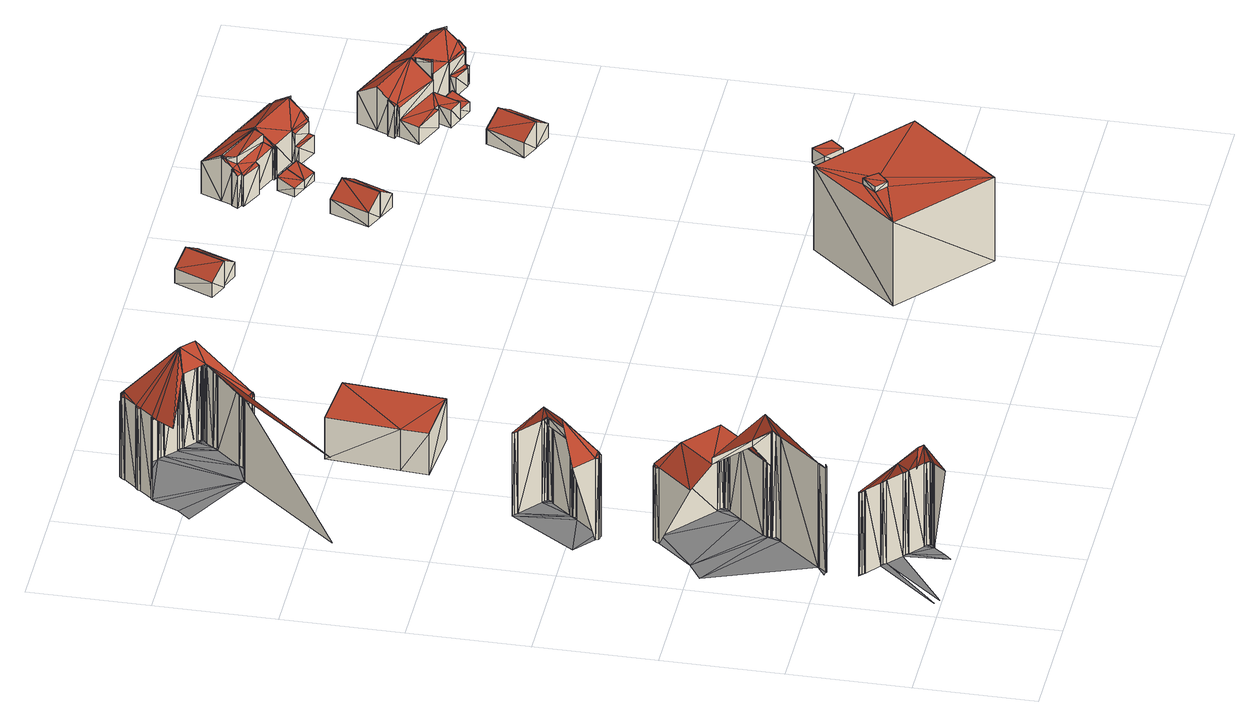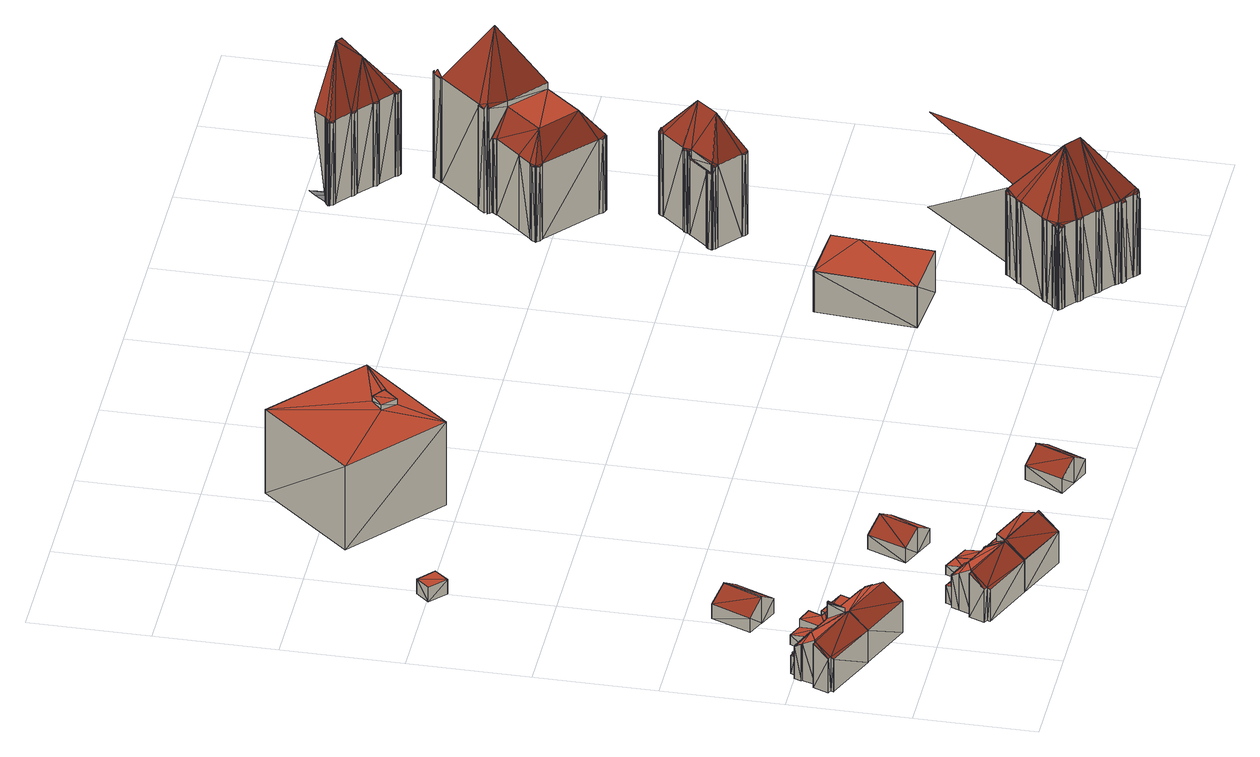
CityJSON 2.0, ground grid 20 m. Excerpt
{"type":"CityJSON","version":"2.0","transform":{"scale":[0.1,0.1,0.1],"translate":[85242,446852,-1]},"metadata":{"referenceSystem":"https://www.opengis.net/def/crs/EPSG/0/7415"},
"CityObjects":{
"building1":{"type":"Building","attributes":{"oorspronkelijk_bouwjaar":1945,"status":"Pand in gebruik","geconstateerd":false,"h_maaiveld":0.002,"dak_type":"slanted","pw_datum":"2013-12-01","pw_actueel":"yes","pw_bron":"ahn3","reconstructie_methode":"tudelft3d-geoflow","versie_methode":"v21.03.1","kas_warenhuis":false,"ondergronds_type":"above ground","lod11_replace":false,"reconstruction_skipped":false},"geometry":[{"type":"MultiSurface","lod":"2.2","boundaries":[[[0,1,2]],[[1,0,3]],[[4,5,6]],[[3,7,8]],[[9,5,10]],[[8,11,12]],[[11,13,12]],[[14,12,13]],[[11,8,15]],[[11,15,13]],[[15,14,13]],[[16,12,14]],[[8,7,15]],[[15,17,14]],[[3,18,7]],[[14,17,16]],[[7,19,15]],[[19,17,15]],[[7,16,19]],[[19,16,17]],[[3,0,20]],[[7,4,16]],[[3,21,18]],[[22,23,24]],[[22,24,25]],[[26,23,22]],[[27,28,25]],[[18,4,7]],[[29,30,22]],[[22,25,31]],[[3,32,21]],[[18,33,4]],[[33,34,4]],[[31,29,22]],[[25,28,35]],[[31,25,35]],[[36,4,34]],[[33,18,37]],[[33,37,34]],[[37,36,34]],[[5,4,36]],[[18,21,37]],[[37,38,36]],[[32,3,20]],[[29,31,28]],[[5,36,38]],[[21,39,37]],[[39,38,37]],[[31,35,28]],[[21,5,39]],[[39,5,38]],[[40,0,41]],[[21,10,5]],[[20,0,42]],[[32,10,21]],[[0,40,43]],[[44,45,46]],[[45,44,10]],[[42,0,43]],[[32,47,10]],[[47,32,48]],[[47,48,10]],[[48,49,10]],[[10,49,45]],[[48,32,20]],[[50,28,51]],[[48,52,49]],[[48,20,53]],[[49,52,45]],[[53,52,48]],[[20,45,53]],[[53,45,52]],[[45,54,46]],[[29,28,55]],[[55,56,29]],[[40,41,54]],[[20,57,45]],[[54,45,57]],[[56,58,59]],[[42,57,20]],[[60,51,61]],[[40,54,62]],[[62,54,63]],[[63,54,64]],[[65,40,62]],[[62,63,65]],[[66,54,57]],[[42,67,57]],[[65,63,64]],[[64,54,66]],[[43,40,65]],[[67,42,68]],[[67,68,57]],[[59,58,69]],[[68,66,57]],[[68,42,43]],[[65,64,70]],[[71,64,66]],[[70,64,72]],[[73,74,65]],[[71,72,64]],[[74,43,65]],[[73,65,70]],[[68,75,66]],[[68,43,76]],[[66,75,71]],[[74,73,72]],[[76,75,68]],[[73,70,72]],[[74,72,77]],[[72,71,78]],[[77,43,74]],[[43,71,76]],[[43,77,71]],[[76,71,75]],[[77,72,78]],[[77,78,71]],[[79,69,80]],[[55,28,50]],[[50,51,60]],[[81,58,56]],[[81,56,55]],[[58,82,69]],[[83,84,79]],[[83,79,80]],[[85,60,61]],[[84,86,61]],[[55,50,87]],[[87,50,88]],[[58,89,82]],[[69,82,90]],[[50,91,88]],[[92,55,87]],[[87,88,92]],[[89,58,81]],[[93,94,82]],[[89,93,82]],[[95,50,60]],[[95,91,50]],[[81,55,92]],[[92,88,91]],[[94,96,82]],[[80,69,90]],[[81,92,95]],[[97,85,61]],[[92,91,95]],[[81,95,98]],[[60,99,95]],[[100,95,99]],[[89,81,98]],[[83,101,84]],[[94,60,102]],[[94,103,60]],[[60,104,99]],[[93,103,94]],[[105,94,102]],[[93,99,103]],[[103,104,60]],[[98,95,100]],[[103,99,104]],[[93,100,99]],[[89,98,93]],[[101,106,84]],[[106,101,83]],[[85,102,60]],[[94,105,96]],[[93,98,100]],[[86,97,61]],[[105,102,107]],[[106,108,84]],[[96,105,109]],[[85,107,102]],[[109,105,107]],[[110,83,80]],[[111,106,83]],[[96,109,85]],[[109,107,85]],[[106,112,108]],[[84,108,113]],[[110,111,83]],[[114,112,106]],[[108,112,115]],[[114,106,111]],[[114,115,112]],[[111,115,114]],[[116,117,118]],[[96,90,82]],[[108,115,113]],[[110,115,111]],[[110,80,119]],[[110,120,115]],[[120,121,115]],[[84,113,86]],[[120,122,121]],[[122,123,121]],[[113,115,121]],[[110,124,120]],[[123,113,121]],[[120,124,122]],[[122,124,123]],[[124,113,123]],[[125,118,126]],[[110,119,124]],[[127,117,116]],[[124,128,113]],[[116,118,129]],[[129,118,130]],[[116,129,130]],[[86,113,128]],[[124,119,131]],[[131,128,124]],[[130,118,132]],[[119,86,131]],[[131,86,128]],[[130,132,133]],[[96,85,134]],[[135,132,118]],[[136,116,130]],[[137,130,133]],[[132,135,133]],[[137,136,130]],[[137,133,135]],[[138,116,136]],[[136,137,135]],[[136,139,138]],[[139,136,140]],[[140,136,135]],[[135,118,125]],[[139,140,138]],[[140,135,141]],[[141,135,142]],[[127,116,138]],[[138,140,143]],[[140,141,143]],[[143,141,142]],[[125,142,135]],[[138,143,144]],[[143,142,145]],[[127,138,144]],[[119,80,146]],[[145,142,125]],[[144,143,147]],[[147,143,145]],[[134,90,96]],[[125,126,148]],[[144,147,125]],[[147,145,125]],[[134,85,97]],[[119,149,86]],[[146,80,90]],[[144,125,150]],[[127,144,150]],[[149,97,86]],[[126,151,148]],[[134,152,90]],[[146,149,119]],[[134,97,153]],[[150,125,148]],[[152,134,153]],[[154,127,150]],[[155,127,154]],[[90,152,156]],[[149,153,97]],[[156,146,90]],[[152,153,157]],[[150,148,158]],[[157,159,152]],[[157,153,159]],[[150,158,160]],[[158,148,160]],[[146,161,149]],[[160,148,162]],[[159,153,163]],[[153,149,164]],[[153,164,163]],[[165,162,148]],[[166,150,160]],[[152,159,156]],[[146,167,161]],[[161,167,149]],[[160,162,168]],[[167,164,149]],[[154,150,166]],[[159,163,169]],[[156,167,146]],[[162,165,168]],[[166,160,170]],[[170,160,168]],[[171,163,164]],[[156,159,172]],[[169,163,171]],[[173,172,159]],[[173,159,169]],[[166,170,165]],[[170,168,165]],[[167,174,164]],[[156,175,167]],[[151,165,148]],[[164,174,171]],[[175,174,167]],[[172,173,171]],[[172,176,156]],[[166,165,177]],[[173,169,171]],[[178,156,176]],[[175,156,178]],[[178,172,171]],[[176,172,178]],[[171,174,179]],[[178,171,179]],[[175,179,174]],[[178,179,175]],[[154,166,180]],[[180,166,177]],[[177,165,181]],[[154,180,182]],[[180,177,182]],[[183,155,184]],[[181,165,185]],[[185,165,151]],[[183,186,151]],[[187,186,183]],[[155,154,188]],[[186,187,151]],[[187,189,151]],[[151,189,185]],[[187,183,184]],[[182,177,190]],[[177,181,190]],[[187,191,189]],[[189,191,185]],[[187,184,192]],[[192,191,187]],[[184,155,193]],[[184,185,192]],[[154,182,194]],[[192,185,191]],[[195,181,185]],[[184,193,185]],[[193,155,188]],[[190,181,196]],[[196,181,195]],[[197,182,190]],[[188,154,194]],[[194,182,197]],[[193,195,185]],[[190,196,198]],[[198,196,199]],[[200,199,196]],[[201,190,198]],[[198,199,201]],[[200,196,195]],[[197,190,201]],[[201,199,200]],[[193,202,195]],[[188,194,203]],[[204,202,193]],[[205,193,188]],[[202,204,195]],[[194,197,203]],[[188,203,205]],[[195,206,200]],[[197,207,203]],[[204,193,205]],[[205,203,207]],[[204,206,195]],[[201,200,208]],[[197,201,208]],[[197,208,207]],[[200,206,209]],[[208,200,209]],[[205,207,210]],[[210,204,205]],[[204,211,206]],[[207,208,212]],[[207,212,211]],[[210,207,211]],[[209,206,213]],[[210,211,204]],[[206,211,213]],[[214,209,213]],[[208,209,215]],[[209,214,216]],[[212,208,215]],[[211,214,213]],[[212,216,214]],[[215,209,216]],[[212,214,211]],[[215,216,212]],[[217,218,219]],[[219,220,221]],[[222,223,221]],[[224,225,226]],[[221,223,227]],[[228,229,230]],[[231,232,233]],[[234,235,236]],[[232,229,228]],[[231,229,232]],[[229,221,227]],[[231,237,229]],[[225,234,236]],[[234,231,235]],[[237,238,229]],[[224,239,225]],[[237,240,238]],[[234,237,231]],[[240,241,238]],[[240,237,241]],[[241,242,238]],[[237,243,241]],[[242,244,238]],[[241,245,242]],[[239,234,225]],[[246,245,241]],[[245,244,242]],[[241,243,246]],[[219,221,247]],[[246,244,245]],[[243,244,246]],[[247,221,248]],[[234,243,237]],[[248,221,249]],[[250,249,251]],[[248,249,250]],[[217,219,247]],[[250,251,252]],[[249,253,251]],[[248,250,252]],[[252,251,253]],[[239,217,234]],[[254,247,248]],[[252,253,255]],[[252,254,248]],[[249,256,253]],[[257,252,255]],[[243,258,244]],[[217,247,254]],[[259,249,221]],[[257,254,252]],[[255,253,256]],[[257,255,256]],[[260,229,238]],[[257,261,254]],[[261,257,256]],[[259,256,249]],[[261,256,262]],[[229,260,221]],[[262,256,263]],[[263,256,264]],[[262,265,261]],[[266,254,261]],[[262,263,265]],[[234,267,243]],[[258,268,244]],[[265,263,264]],[[261,265,269]],[[256,259,264]],[[270,238,244]],[[261,269,266]],[[271,259,221]],[[265,264,259]],[[272,217,254]],[[243,267,258]],[[217,272,234]],[[269,265,259]],[[266,269,259]],[[273,254,266]],[[274,275,268]],[[258,274,268]],[[276,244,268]],[[274,277,275]],[[268,275,278]],[[274,258,277]],[[266,259,271]],[[272,254,273]],[[221,279,271]],[[277,278,275]],[[280,268,278]],[[277,258,281]],[[277,282,278]],[[258,267,281]],[[281,282,277]],[[278,282,280]],[[273,266,271]],[[281,283,282]],[[282,284,280]],[[268,280,285]],[[267,283,281]],[[286,284,282]],[[283,287,282]],[[284,288,280]],[[286,282,289]],[[289,282,287]],[[280,288,290]],[[267,291,283]],[[286,288,284]],[[291,287,283]],[[289,288,286]],[[280,290,292]],[[289,293,288]],[[294,289,287]],[[295,293,289]],[[234,296,267]],[[293,290,288]],[[294,295,289]],[[295,290,293]],[[291,297,287]],[[294,290,295]],[[298,294,287]],[[294,299,290]],[[300,268,285]],[[273,271,301]],[[302,299,294]],[[285,280,292]],[[303,244,276]],[[297,298,287]],[[302,294,298]],[[299,292,290]],[[302,292,299]],[[298,292,302]],[[304,291,267]],[[297,291,305]],[[301,306,273]],[[272,273,307]],[[301,271,306]],[[298,285,292]],[[297,305,298]],[[291,304,305]],[[298,305,285]],[[306,271,308]],[[276,268,300]],[[303,270,244]],[[271,279,308]],[[307,273,306]],[[305,309,285]],[[300,285,309]],[[305,304,310]],[[310,309,305]],[[304,300,310]],[[311,304,267]],[[310,300,309]],[[306,308,312]],[[313,279,221]],[[260,238,270]],[[234,272,314]],[[312,308,279]],[[315,307,306]],[[315,306,312]],[[316,296,234]],[[304,311,300]],[[307,315,279]],[[315,312,279]],[[311,267,296]],[[311,276,300]],[[317,316,234]],[[311,318,276]],[[260,313,221]],[[318,319,276]],[[319,303,276]],[[311,296,318]],[[318,320,319]],[[272,307,321]],[[296,322,303]],[[323,303,319]],[[318,296,320]],[[296,303,320]],[[320,323,319]],[[322,296,324]],[[322,324,303]],[[320,303,323]],[[317,234,314]],[[324,325,303]],[[325,270,303]],[[296,316,324]],[[307,279,326]],[[324,327,325]],[[327,270,325]],[[324,316,328]],[[328,327,324]],[[316,270,328]],[[328,270,327]],[[316,317,270]],[[272,329,314]],[[317,260,270]],[[272,321,330]],[[331,279,313]],[[321,307,326]],[[317,332,260]],[[332,333,260]],[[334,329,272]],[[331,326,279]],[[335,260,333]],[[332,317,336]],[[332,336,333]],[[336,335,333]],[[334,272,337]],[[335,313,260]],[[317,314,336]],[[336,338,335]],[[338,313,335]],[[336,314,339]],[[339,338,336]],[[314,313,339]],[[339,313,338]],[[272,330,340]],[[340,337,272]],[[314,329,313]],[[321,326,341]],[[329,331,313]],[[321,341,342]],[[341,326,342]],[[342,326,343]],[[344,343,326]],[[321,342,330]],[[345,326,331]],[[329,346,331]],[[346,347,331]],[[342,343,348]],[[326,349,344]],[[350,331,347]],[[346,329,351]],[[346,351,347]],[[352,342,348]],[[343,344,348]],[[330,342,352]],[[349,326,345]],[[351,350,347]],[[352,348,344]],[[330,352,344]],[[331,350,345]],[[351,329,334]],[[351,353,350]],[[350,353,345]],[[351,334,354]],[[354,353,351]],[[334,345,354]],[[354,345,353]],[[334,349,345]],[[337,349,334]],[[330,344,355]],[[356,344,349]],[[337,357,349]],[[355,344,358]],[[344,356,358]],[[330,355,340]],[[357,356,349]],[[337,340,357]],[[355,358,359]],[[359,358,360]],[[355,359,361]],[[358,362,360]],[[359,360,361]],[[356,362,358]],[[361,360,362]],[[355,361,363]],[[355,363,340]],[[357,364,356]],[[364,365,356]],[[356,366,362]],[[363,367,340]],[[368,361,362]],[[364,357,369]],[[370,356,365]],[[364,369,365]],[[357,340,369]],[[371,363,361]],[[363,371,372]],[[368,362,366]],[[371,361,368]],[[370,366,356]],[[371,368,372]],[[367,373,340]],[[369,370,365]],[[373,363,372]],[[367,363,373]],[[374,372,368]],[[368,366,374]],[[373,369,340]],[[375,366,370]],[[376,372,374]],[[374,366,375]],[[373,372,376]],[[369,376,370]],[[377,375,370]],[[374,375,378]],[[373,376,369]],[[370,376,377]],[[379,376,374]],[[380,375,377]],[[375,380,381]],[[378,379,374]],[[378,375,381]],[[376,380,377]],[[379,381,380]],[[379,380,376]],[[378,381,379]]],"semantics":{"surfaces":[{"type":"RoofSurface"},{"type":"GroundSurface"},{"type":"WallSurface"}],"values":[0,0,1,0,1,2,2,1,0,2,2,1,0,2,0,1,0,2,2,2,0,2,0,2,2,2,1,2,0,2,0,2,2,0,1,2,1,0,2,2,1,0,2,0,2,1,0,2,2,2,2,0,2,0,2,0,1,1,0,2,0,2,2,1,0,1,2,0,1,2,2,2,1,2,0,2,2,1,0,2,1,2,2,1,0,2,1,2,2,1,0,0,2,2,2,0,2,1,1,0,1,0,2,2,0,1,2,2,2,2,1,0,2,2,2,2,2,0,2,1,0,0,2,2,0,1,1,2,2,2,0,1,0,2,0,0,2,1,1,0,2,0,0,2,1,2,2,1,1,0,2,2,2,1,0,2,2,2,2,2,2,2,2,0,1,0,2,1,2,2,0,1,2,0,0,2,2,2,1,0,2,1,0,2,2,2,0,1,2,0,2,2,1,2,2,1,0,1,0,2,2,1,0,0,2,2,2,0,1,0,2,2,2,2,2,2,1,0,2,1,0,2,0,2,2,2,2,1,0,2,1,0,0,2,2,1,0,2,0,0,1,0,2,0,1,2,2,2,2,0,2,0,1,1,0,2,2,2,2,0,0,0,1,0,2,2,0,2,0,2,2,2,2,1,1,1,0,0,0,2,2,2,0,2,0,1,0,2,1,0,1,0,2,2,2,2,0,1,1,2,2,2,2,2,0,0,2,2,1,2,2,2,0,2,2,2,2,0,1,1,2,0,0,2,2,1,0,0,2,2,1,0,2,0,2,2,2,1,2,0,2,1,0,0,2,2,2,2,1,0,2,1,0,2,2,2,0,0,2,2,2,1,0,0,2,2,2,0,0,1,2,2,0,2,0,0,2,1,2,2,1,2,1,0,2,2,2,2,2,0,2,1,0,1,1,0,0,2,2,1,2,0,0,2,2,2,0,2,0,2,0,1,2,0,2,1,0,2,2,2,2,0,2,2,2,0,2,1,0,2,0,0,2,0,1,2,2,0,1,0,1,2,1,0,2,1,2,1,2,1,0,0,2,0,2,2,0,1,1,0,1,2,0,0,0,2,2,0,2,2,1,2,1,0,2,0,1,2,1,0,2,0,2,2,2,2,2,1,2,2,0,1,0,0,1,2,2,2,2,1,2,0,2,0,1,0,2,2,2,0,2,1,2,2,1,1,2,0,1,2,2,0,0,0,0,2,2,2,0,2,2,1,1,1,0,2,1,0,2,2,0,2,2,1,1,0,1,0,2,0,2,2,2,0,2,0,2,1,2,1,0,2,0,2,1,0,2,2,0,2,2,0,2,1,0,2,2,1,0,2,2,2,2,0,2,0,1,2,2,2,0,1,1,0,2,2,0,1,0,2,1,0,2,2,2,0,0,2,2,2,0,2,2,1,0,1,2,2,2,1,1,0,2,2,1,0,1,2,2,2,1,0,2,1,0,2,2,2,2,2,2,1,2,2,1,0,2,0,2,2,0,1,2,1,2,0,0,2,2,1,2,2,0,1,2,0,0,2,2,2,1,2,0,2,2,2,0,2,0,1,0,2,2,2,1,2,2,2,0,1,1,0,2,2,2,2,2]}}]},
"building2":{"type":"Building","attributes":{"oorspronkelijk_bouwjaar":1946,"status":"Pand in gebruik","geconstateerd":false,"h_maaiveld":-0.113,"dak_type":"single horizontal","pw_datum":"2013-12-01","pw_actueel":"yes","pw_bron":"ahn3","reconstructie_methode":"tudelft3d-geoflow","versie_methode":"v21.03.1","kas_warenhuis":false,"ondergronds_type":"above ground","lod11_replace":false,"reconstruction_skipped":false},"geometry":[{"type":"Solid","lod":"2.2","boundaries":[[[[382,383,384]],[[385,383,386]],[[387,385,386]],[[388,384,385]],[[388,385,389]],[[390,382,384]],[[384,383,385]],[[391,386,392]],[[392,386,383]],[[393,389,385]],[[394,393,385]],[[392,383,395]],[[395,383,382]],[[396,388,389]],[[393,396,389]],[[397,384,396]],[[396,384,388]],[[398,390,384]],[[397,398,384]],[[394,385,387]],[[399,394,387]],[[395,382,398]],[[398,382,390]],[[399,387,386]],[[391,399,386]],[[393,394,396]],[[392,394,391]],[[391,394,399]],[[392,397,394]],[[395,398,397]],[[397,396,394]],[[395,397,392]]]],"semantics":{"surfaces":[{"type":"GroundSurface"},{"type":"WallSurface"},{"type":"RoofSurface"}],"values":[[0,0,0,0,0,0,0,1,1,1,1,1,1,1,1,1,1,1,1,1,1,1,1,1,1,2,2,2,2,2,2,2]]}}]},
"building3":{"type":"Building","attributes":{"oorspronkelijk_bouwjaar":2007,"status":"Pand in gebruik","geconstateerd":false,"h_maaiveld":-0.441,"dak_type":"multiple horizontal","pw_datum":"2013-12-01","pw_actueel":"yes","pw_bron":"ahn3","reconstructie_methode":"tudelft3d-geoflow","versie_methode":"v21.03.1","kas_warenhuis":false,"ondergronds_type":"above ground","lod11_replace":false,"reconstruction_skipped":false},"geometry":[{"type":"Solid","lod":"2.2","boundaries":[[[[400,401,402]],[[402,401,403]],[[404,400,405]],[[405,400,402]],[[406,407,408]],[[408,407,409]],[[410,403,401]],[[411,410,401]],[[412,413,407]],[[406,412,407]],[[414,415,413]],[[412,414,413]],[[405,402,403]],[[410,405,403]],[[411,401,404]],[[404,401,400]],[[408,409,414]],[[414,409,415]],[[413,415,405]],[[410,411,409]],[[413,410,407]],[[410,413,405]],[[415,411,404]],[[405,415,404]],[[409,411,415]],[[407,410,409]],[[414,412,408]],[[408,412,406]]]],"semantics":{"surfaces":[{"type":"GroundSurface"},{"type":"WallSurface"},{"type":"RoofSurface"}],"values":[[0,0,1,1,1,1,1,1,1,1,1,1,1,1,1,1,1,1,2,2,2,2,2,2,2,2,2,2]]}}]},
"building4":{"type":"Building","attributes":{"oorspronkelijk_bouwjaar":2007,"status":"Pand in gebruik","geconstateerd":false,"h_maaiveld":-0.441,"dak_type":"multiple horizontal","pw_datum":"2013-12-01","pw_actueel":"yes","pw_bron":"ahn3","reconstructie_methode":"tudelft3d-geoflow","versie_methode":"v21.03.1","kas_warenhuis":false,"ondergronds_type":"above ground","lod11_replace":false,"reconstruction_skipped":false},"geometry":[{"type":"Solid","lod":"2.2","boundaries":[[[[400,401,402]],[[402,401,403]],[[404,400,405]],[[405,400,402]],[[406,407,408]],[[408,407,409]],[[410,403,401]],[[411,410,401]],[[412,413,407]],[[406,412,407]],[[414,415,413]],[[412,414,413]],[[405,402,403]],[[410,405,403]],[[411,401,404]],[[404,401,400]],[[408,409,414]],[[414,409,415]],[[413,415,405]],[[410,411,409]],[[413,410,407]],[[410,413,405]],[[415,411,404]],[[405,415,404]],[[409,411,415]],[[407,410,409]],[[414,412,408]],[[408,412,406]]]],"semantics":{"surfaces":[{"type":"GroundSurface"},{"type":"WallSurface"},{"type":"RoofSurface"}],"values":[[0,0,1,1,1,1,1,1,1,1,1,1,1,1,1,1,1,1,2,2,2,2,2,2,2,2,2,2]]}}]},
"building5":{"type":"Building","attributes":{"oorspronkelijk_bouwjaar":2007,"status":"Pand in gebruik","geconstateerd":false,"h_maaiveld":-0.441,"dak_type":"multiple horizontal","pw_datum":"2013-12-01","pw_actueel":"yes","pw_bron":"ahn3","reconstructie_methode":"tudelft3d-geoflow","versie_methode":"v21.03.1","kas_warenhuis":false,"ondergronds_type":"above ground","lod11_replace":false,"reconstruction_skipped":false},"geometry":[{"type":"Solid","lod":"2.2","boundaries":[[[[400,401,402]],[[402,401,403]],[[404,400,405]],[[405,400,402]],[[406,407,408]],[[408,407,409]],[[410,403,401]],[[411,410,401]],[[412,413,407]],[[406,412,407]],[[414,415,413]],[[412,414,413]],[[405,402,403]],[[410,405,403]],[[411,401,404]],[[404,401,400]],[[408,409,414]],[[414,409,415]],[[413,415,405]],[[410,411,409]],[[413,410,407]],[[410,413,405]],[[415,411,404]],[[405,415,404]],[[409,411,415]],[[407,410,409]],[[414,412,408]],[[408,412,406]]]],"semantics":{"surfaces":[{"type":"GroundSurface"},{"type":"WallSurface"},{"type":"RoofSurface"}],"values":[[0,0,1,1,1,1,1,1,1,1,1,1,1,1,1,1,1,1,2,2,2,2,2,2,2,2,2,2]]}}]},
"building6":{"type":"Building","attributes":{"oorspronkelijk_bouwjaar":2007,"status":"Pand in gebruik","geconstateerd":false,"h_maaiveld":-0.441,"dak_type":"multiple horizontal","pw_datum":"2013-12-01","pw_actueel":"yes","pw_bron":"ahn3","reconstructie_methode":"tudelft3d-geoflow","versie_methode":"v21.03.1","kas_warenhuis":false,"ondergronds_type":"above ground","lod11_replace":false,"reconstruction_skipped":false},"geometry":[{"type":"Solid","lod":"2.2","boundaries":[[[[400,401,402]],[[402,401,403]],[[404,400,405]],[[405,400,402]],[[406,407,408]],[[408,407,409]],[[410,403,401]],[[411,410,401]],[[412,413,407]],[[406,412,407]],[[414,415,413]],[[412,414,413]],[[405,402,403]],[[410,405,403]],[[411,401,404]],[[404,401,400]],[[408,409,414]],[[414,409,415]],[[413,415,405]],[[410,411,409]],[[413,410,407]],[[410,413,405]],[[415,411,404]],[[405,415,404]],[[409,411,415]],[[407,410,409]],[[414,412,408]],[[408,412,406]]]],"semantics":{"surfaces":[{"type":"GroundSurface"},{"type":"WallSurface"},{"type":"RoofSurface"}],"values":[[0,0,1,1,1,1,1,1,1,1,1,1,1,1,1,1,1,1,2,2,2,2,2,2,2,2,2,2]]}}]},
"building7":{"type":"Building","attributes":{"oorspronkelijk_bouwjaar":1950,"status":"Pand in gebruik","geconstateerd":false,"h_maaiveld":-0.598,"dak_type":"slanted","pw_datum":"2013-12-01","pw_actueel":"yes","pw_bron":"ahn3","reconstructie_methode":"tudelft3d-geoflow","versie_methode":"v21.03.1","kas_warenhuis":false,"ondergronds_type":"above ground","lod11_replace":false,"reconstruction_skipped":false},"geometry":[{"type":"Solid","lod":"2.2","boundaries":[[[[416,417,418]],[[418,417,419]],[[420,416,418]],[[421,420,418]],[[422,419,423]],[[423,419,417]],[[423,417,420]],[[420,417,416]],[[421,418,422]],[[422,418,419]],[[421,422,423]],[[420,421,423]]]],"semantics":{"surfaces":[{"type":"GroundSurface"},{"type":"WallSurface"},{"type":"RoofSurface"}],"values":[[0,0,1,1,1,1,1,1,1,1,2,2]]}}]},
"building8":{"type":"Building","attributes":{"oorspronkelijk_bouwjaar":1951,"status":"Pand in gebruik","geconstateerd":false,"h_maaiveld":-0.601,"dak_type":"slanted","pw_datum":"2013-12-01","pw_actueel":"yes","pw_bron":"ahn3","reconstructie_methode":"tudelft3d-geoflow","versie_methode":"v21.03.1","kas_warenhuis":false,"ondergronds_type":"above ground","lod11_replace":false,"reconstruction_skipped":false},"geometry":[{"type":"Solid","lod":"2.2","boundaries":[[[[424,425,419]],[[426,424,419]],[[427,426,419]],[[422,427,419]],[[428,425,429]],[[429,425,424]],[[422,419,428]],[[428,419,425]],[[429,424,426]],[[427,429,426]],[[429,427,422]],[[428,429,422]]]],"semantics":{"surfaces":[{"type":"GroundSurface"},{"type":"WallSurface"},{"type":"RoofSurface"}],"values":[[0,0,1,1,1,1,1,1,1,1,2,2]]}}]},
"building9":{"type":"Building","attributes":{"oorspronkelijk_bouwjaar":1951,"status":"Pand in gebruik","geconstateerd":false,"h_maaiveld":-0.629,"dak_type":"slanted","pw_datum":"2013-12-01","pw_actueel":"yes","pw_bron":"ahn3","reconstructie_methode":"tudelft3d-geoflow","versie_methode":"v21.03.1","kas_warenhuis":false,"ondergronds_type":"above ground","lod11_replace":false,"reconstruction_skipped":false},"geometry":[{"type":"Solid","lod":"2.2","boundaries":[[[[430,431,432]],[[433,430,432]],[[434,431,430]],[[435,434,430]],[[436,433,437]],[[437,433,432]],[[435,430,433]],[[436,435,433]],[[437,432,434]],[[434,432,431]],[[436,437,435]],[[435,437,434]]]],"semantics":{"surfaces":[{"type":"GroundSurface"},{"type":"WallSurface"},{"type":"RoofSurface"}],"values":[[0,0,1,1,1,1,1,1,1,1,2,2]]}}]},
"building10":{"type":"Building","attributes":{"oorspronkelijk_bouwjaar":1951,"status":"Pand in gebruik","geconstateerd":false,"h_maaiveld":-0.608,"dak_type":"slanted","pw_datum":"2013-12-01","pw_actueel":"yes","pw_bron":"ahn3","reconstructie_methode":"tudelft3d-geoflow","versie_methode":"v21.03.1","kas_warenhuis":false,"ondergronds_type":"above ground","lod11_replace":false,"reconstruction_skipped":false},"geometry":[{"type":"Solid","lod":"2.2","boundaries":[[[[433,432,438]],[[439,433,438]],[[436,433,440]],[[440,433,439]],[[441,438,432]],[[437,441,432]],[[437,432,436]],[[436,432,433]],[[440,439,438]],[[441,440,438]],[[440,441,436]],[[436,441,437]]]],"semantics":{"surfaces":[{"type":"GroundSurface"},{"type":"WallSurface"},{"type":"RoofSurface"}],"values":[[0,0,1,1,1,1,1,1,1,1,2,2]]}}]},
"building11":{"type":"Building","attributes":{"oorspronkelijk_bouwjaar":1966,"status":"Pand in gebruik","geconstateerd":false,"h_maaiveld":-0.594,"dak_type":"single horizontal","pw_datum":"2013-12-01","pw_actueel":"yes","pw_bron":"ahn3","reconstructie_methode":"tudelft3d-geoflow","versie_methode":"v21.03.1","kas_warenhuis":false,"ondergronds_type":"above ground","lod11_replace":false,"reconstruction_skipped":false},"geometry":[{"type":"Solid","lod":"2.2","boundaries":[[[[442,443,444]],[[444,443,445]],[[446,444,445]],[[447,446,445]],[[448,442,444]],[[446,448,444]],[[449,443,448]],[[448,443,442]],[[447,445,449]],[[449,445,443]],[[447,449,446]],[[446,449,448]]]],"semantics":{"surfaces":[{"type":"GroundSurface"},{"type":"WallSurface"},{"type":"RoofSurface"}],"values":[[0,0,1,1,1,1,1,1,1,1,2,2]]}}]},
"building12":{"type":"Building","attributes":{"oorspronkelijk_bouwjaar":1951,"status":"Pand in gebruik","geconstateerd":false,"h_maaiveld":-0.496,"dak_type":"slanted","pw_datum":"2013-12-01","pw_actueel":"yes","pw_bron":"ahn3","reconstructie_methode":"tudelft3d-geoflow","versie_methode":"v21.03.1","kas_warenhuis":false,"ondergronds_type":"above ground","lod11_replace":false,"reconstruction_skipped":false},"geometry":[{"type":"Solid","lod":"2.2","boundaries":[[[[450,451,452]],[[452,451,453]],[[454,450,452]],[[455,454,452]],[[456,453,457]],[[457,453,451]],[[457,451,454]],[[454,451,450]],[[455,452,453]],[[456,455,453]],[[455,456,457]],[[454,455,457]]]],"semantics":{"surfaces":[{"type":"GroundSurface"},{"type":"WallSurface"},{"type":"RoofSurface"}],"values":[[0,0,1,1,1,1,1,1,1,1,2,2]]}}]},
"building13":{"type":"Building","attributes":{"oorspronkelijk_bouwjaar":1951,"status":"Pand in gebruik","geconstateerd":false,"h_maaiveld":-0.554,"dak_type":"slanted","pw_datum":"2013-12-01","pw_actueel":"yes","pw_bron":"ahn3","reconstructie_methode":"tudelft3d-geoflow","versie_methode":"v21.03.1","kas_warenhuis":false,"ondergronds_type":"above ground","lod11_replace":false,"reconstruction_skipped":false},"geometry":[{"type":"Solid","lod":"2.2","boundaries":[[[[458,459,460]],[[461,459,458]],[[462,463,464]],[[463,458,465]],[[466,464,467]],[[464,465,467]],[[464,463,465]],[[462,464,468]],[[469,470,471]],[[472,461,463]],[[472,463,473]],[[469,471,462]],[[463,461,458]],[[471,463,462]],[[474,471,475]],[[475,471,470]],[[475,470,476]],[[476,470,469]],[[477,458,478]],[[478,458,460]],[[478,460,479]],[[479,460,459]],[[480,481,482]],[[482,462,468]],[[482,481,462]],[[483,467,465]],[[484,483,485]],[[485,483,465]],[[486,464,487]],[[487,464,466]],[[482,468,486]],[[486,468,464]],[[488,461,489]],[[489,461,472]],[[487,466,483]],[[483,466,467]],[[484,485,490]],[[491,484,490]],[[492,493,481]],[[480,492,481]],[[494,495,496]],[[497,494,496]],[[497,496,493]],[[489,472,498]],[[498,472,473]],[[498,473,463]],[[499,498,463]],[[499,463,474]],[[474,463,471]],[[491,490,493]],[[492,491,493]],[[485,465,477]],[[477,465,458]],[[500,501,502]],[[502,501,503]],[[504,505,495]],[[494,504,495]],[[502,503,504]],[[504,503,505]],[[476,469,462]],[[481,476,462]],[[479,459,488]],[[488,459,461]],[[501,500,490]],[[495,481,496]],[[475,476,474]],[[495,476,481]],[[496,481,493]],[[479,488,477]],[[505,503,477]],[[503,501,485]],[[501,490,485]],[[503,485,477]],[[479,477,478]],[[489,498,499]],[[489,499,488]],[[488,505,477]],[[499,495,505]],[[488,499,505]],[[474,476,495]],[[499,474,495]],[[502,490,500]],[[504,493,490]],[[502,504,490]],[[494,493,504]],[[497,493,494]],[[484,491,483]],[[483,491,492]],[[480,482,486]],[[486,483,492]],[[480,486,492]],[[487,483,486]]]],"semantics":{"surfaces":[{"type":"GroundSurface"},{"type":"WallSurface"},{"type":"RoofSurface"}],"values":[[0,0,0,0,0,0,0,0,0,0,0,0,0,0,1,1,1,1,1,1,1,1,1,1,1,1,1,1,1,1,1,1,1,1,1,1,1,1,1,1,1,1,1,1,1,1,1,1,1,1,1,1,1,1,1,1,1,1,1,1,1,1,1,1,2,2,2,2,2,2,2,2,2,2,2,2,2,2,2,2,2,2,2,2,2,2,2,2,2,2,2,2]]}}]},
"building14":{"type":"Building","attributes":{"oorspronkelijk_bouwjaar":1951,"status":"Pand in gebruik","geconstateerd":false,"h_maaiveld":-0.519,"dak_type":"slanted","pw_datum":"2013-12-01","pw_actueel":"yes","pw_bron":"ahn3","reconstructie_methode":"tudelft3d-geoflow","versie_methode":"v21.03.1","kas_warenhuis":false,"ondergronds_type":"above ground","lod11_replace":false,"reconstruction_skipped":false},"geometry":[{"type":"Solid","lod":"2.2","boundaries":[[[[452,453,506]],[[506,453,507]],[[456,453,455]],[[455,453,452]],[[508,506,507]],[[509,508,507]],[[455,452,508]],[[508,452,506]],[[509,507,453]],[[456,509,453]],[[509,456,455]],[[508,509,455]]]],"semantics":{"surfaces":[{"type":"GroundSurface"},{"type":"WallSurface"},{"type":"RoofSurface"}],"values":[[0,0,1,1,1,1,1,1,1,1,2,2]]}}]},
"building15":{"type":"Building","attributes":{"oorspronkelijk_bouwjaar":1951,"status":"Pand in gebruik","geconstateerd":false,"h_maaiveld":-0.66,"dak_type":"slanted","pw_datum":"2013-12-01","pw_actueel":"yes","pw_bron":"ahn3","reconstructie_methode":"tudelft3d-geoflow","versie_methode":"v21.03.1","kas_warenhuis":false,"ondergronds_type":"above ground","lod11_replace":false,"reconstruction_skipped":false},"geometry":[{"type":"Solid","lod":"2.2","boundaries":[[[[510,511,512]],[[512,511,513]],[[514,513,515]],[[515,513,511]],[[515,511,510]],[[516,515,510]],[[517,512,514]],[[514,512,513]],[[516,510,512]],[[517,516,512]],[[514,515,517]],[[517,515,516]]]],"semantics":{"surfaces":[{"type":"GroundSurface"},{"type":"WallSurface"},{"type":"RoofSurface"}],"values":[[0,0,1,1,1,1,1,1,1,1,2,2]]}}]},
"building16":{"type":"Building","attributes":{"oorspronkelijk_bouwjaar":1951,"status":"Pand in gebruik","geconstateerd":false,"h_maaiveld":-0.61,"dak_type":"slanted","pw_datum":"2013-12-01","pw_actueel":"yes","pw_bron":"ahn3","reconstructie_methode":"tudelft3d-geoflow","versie_methode":"v21.03.1","kas_warenhuis":false,"ondergronds_type":"above ground","lod11_replace":false,"reconstruction_skipped":false},"geometry":[{"type":"Solid","lod":"2.2","boundaries":[[[[518,466,519]],[[520,521,522]],[[523,524,525]],[[526,527,524]],[[469,525,528]],[[523,525,469]],[[523,466,518]],[[523,518,529]],[[518,530,529]],[[530,531,529]],[[529,532,524]],[[523,529,524]],[[524,532,533]],[[524,533,526]],[[524,527,521]],[[526,533,534]],[[522,521,527]],[[535,529,531]],[[536,535,531]],[[536,531,537]],[[537,531,530]],[[537,530,538]],[[538,530,518]],[[538,518,539]],[[539,518,519]],[[540,528,525]],[[541,540,525]],[[541,525,524]],[[542,541,524]],[[543,523,476]],[[476,523,469]],[[476,469,528]],[[540,476,528]],[[539,519,487]],[[487,519,466]],[[544,534,533]],[[545,544,533]],[[545,533,532]],[[546,545,532]],[[546,532,535]],[[535,532,529]],[[547,522,527]],[[548,547,527]],[[549,521,550]],[[550,521,520]],[[542,524,549]],[[551,542,549]],[[549,524,521]],[[551,549,548]],[[552,551,548]],[[487,466,523]],[[543,487,523]],[[550,520,522]],[[547,550,522]],[[552,548,553]],[[553,548,526]],[[526,548,527]],[[553,526,534]],[[544,553,534]],[[538,487,543]],[[538,539,487]],[[538,543,535]],[[535,543,546]],[[537,538,535]],[[537,535,536]],[[548,549,547]],[[547,549,550]],[[552,553,542]],[[545,553,544]],[[545,542,553]],[[546,542,545]],[[543,541,542]],[[476,540,541]],[[476,541,543]],[[542,551,552]],[[543,542,546]]]],"semantics":{"surfaces":[{"type":"GroundSurface"},{"type":"WallSurface"},{"type":"RoofSurface"}],"values":[[0,0,0,0,0,0,0,0,0,0,0,0,0,0,0,0,0,1,1,1,1,1,1,1,1,1,1,1,1,1,1,1,1,1,1,1,1,1,1,1,1,1,1,1,1,1,1,1,1,1,1,1,1,1,1,1,1,1,1,2,2,2,2,2,2,2,2,2,2,2,2,2,2,2,2,2]]}}]},
"building17":{"type":"Building","attributes":{"oorspronkelijk_bouwjaar":1951,"status":"Pand in gebruik","geconstateerd":false,"h_maaiveld":-0.623,"dak_type":"slanted","pw_datum":"2013-12-01","pw_actueel":"yes","pw_bron":"ahn3","reconstructie_methode":"tudelft3d-geoflow","versie_methode":"v21.03.1","kas_warenhuis":false,"ondergronds_type":"above ground","lod11_replace":false,"reconstruction_skipped":false},"geometry":[{"type":"Solid","lod":"2.2","boundaries":[[[[554,555,556]],[[556,555,557]],[[558,555,554]],[[559,558,554]],[[560,556,561]],[[561,556,557]],[[559,554,560]],[[560,554,556]],[[561,557,555]],[[558,561,555]],[[561,558,560]],[[560,558,559]]]],"semantics":{"surfaces":[{"type":"GroundSurface"},{"type":"WallSurface"},{"type":"RoofSurface"}],"values":[[0,0,1,1,1,1,1,1,1,1,2,2]]}}]},
"building18":{"type":"Building","attributes":{"oorspronkelijk_bouwjaar":1951,"status":"Pand in gebruik","geconstateerd":false,"h_maaiveld":-0.627,"dak_type":"slanted","pw_datum":"2013-12-01","pw_actueel":"yes","pw_bron":"ahn3","reconstructie_methode":"tudelft3d-geoflow","versie_methode":"v21.03.1","kas_warenhuis":false,"ondergronds_type":"above ground","lod11_replace":false,"reconstruction_skipped":false},"geometry":[{"type":"Solid","lod":"2.2","boundaries":[[[[562,563,564]],[[565,566,567]],[[568,564,566]],[[565,567,569]],[[570,568,565]],[[571,568,570]],[[572,568,571]],[[568,566,565]],[[573,564,568]],[[574,564,573]],[[575,562,564]],[[574,573,576]],[[577,574,576]],[[564,563,566]],[[578,564,574]],[[579,578,574]],[[580,565,569]],[[581,580,569]],[[581,569,582]],[[582,569,567]],[[582,567,583]],[[583,567,566]],[[584,562,575]],[[585,584,575]],[[586,587,588]],[[588,587,589]],[[590,576,589]],[[589,576,573]],[[591,571,570]],[[592,591,570]],[[593,572,571]],[[591,593,571]],[[592,570,580]],[[580,570,565]],[[594,577,576]],[[590,594,576]],[[587,563,562]],[[584,587,562]],[[585,575,578]],[[578,575,564]],[[579,574,577]],[[594,579,577]],[[595,568,593]],[[593,568,572]],[[583,566,587]],[[586,583,587]],[[587,566,563]],[[588,589,595]],[[595,589,568]],[[568,589,573]],[[593,591,595]],[[595,591,592]],[[589,578,579]],[[585,578,584]],[[587,578,589]],[[590,579,594]],[[589,579,590]],[[587,584,578]],[[583,595,580]],[[586,588,583]],[[580,595,592]],[[582,580,581]],[[583,588,595]],[[582,583,580]]]],"semantics":{"surfaces":[{"type":"GroundSurface"},{"type":"WallSurface"},{"type":"RoofSurface"}],"values":[[0,0,0,0,0,0,0,0,0,0,0,0,0,0,1,1,1,1,1,1,1,1,1,1,1,1,1,1,1,1,1,1,1,1,1,1,1,1,1,1,1,1,1,1,1,1,1,1,1,1,2,2,2,2,2,2,2,2,2,2,2,2,2,2]]}}]},
"building19":{"type":"Building","attributes":{"oorspronkelijk_bouwjaar":1994,"status":"Pand in gebruik","geconstateerd":false,"h_maaiveld":-0.57,"dak_type":"slanted","pw_datum":"2013-12-01","pw_actueel":"yes","pw_bron":"ahn3","reconstructie_methode":"tudelft3d-geoflow","versie_methode":"v21.03.1","kas_warenhuis":false,"ondergronds_type":"above ground","lod11_replace":false,"reconstruction_skipped":false},"geometry":[{"type":"Solid","lod":"2.2","boundaries":[[[[576,596,597]],[[598,576,597]],[[599,596,600]],[[600,596,576]],[[601,598,597]],[[602,601,597]],[[600,576,598]],[[601,600,598]],[[602,597,599]],[[599,597,596]],[[601,602,599]],[[600,601,599]]]],"semantics":{"surfaces":[{"type":"GroundSurface"},{"type":"WallSurface"},{"type":"RoofSurface"}],"values":[[0,0,1,1,1,1,1,1,1,1,2,2]]}}]},
"building20":{"type":"Building","attributes":{"oorspronkelijk_bouwjaar":1951,"status":"Pand in gebruik","geconstateerd":false,"h_maaiveld":-0.696,"dak_type":"slanted","pw_datum":"2013-12-01","pw_actueel":"yes","pw_bron":"ahn3","reconstructie_methode":"tudelft3d-geoflow","versie_methode":"v21.03.1","kas_warenhuis":false,"ondergronds_type":"above ground","lod11_replace":false,"reconstruction_skipped":false},"geometry":[{"type":"Solid","lod":"2.2","boundaries":[[[[603,604,605]],[[606,605,607]],[[608,603,605]],[[606,607,609]],[[610,605,606]],[[611,612,613]],[[613,614,615]],[[612,611,616]],[[611,617,616]],[[612,614,613]],[[614,612,618]],[[614,618,619]],[[620,615,614]],[[621,615,620]],[[610,606,613]],[[622,613,623]],[[611,613,624]],[[613,606,624]],[[622,623,625]],[[626,625,627]],[[610,613,622]],[[622,625,626]],[[608,605,610]],[[628,604,629]],[[629,604,603]],[[630,610,631]],[[631,610,622]],[[632,626,633]],[[633,626,627]],[[633,627,634]],[[634,627,625]],[[635,616,617]],[[636,635,617]],[[637,606,638]],[[638,606,609]],[[638,609,639]],[[639,609,607]],[[639,607,605]],[[640,639,605]],[[641,619,642]],[[642,619,618]],[[643,614,619]],[[641,643,619]],[[593,608,610]],[[630,593,610]],[[640,605,628]],[[628,605,604]],[[634,625,644]],[[645,634,644]],[[644,625,623]],[[646,620,643]],[[643,620,614]],[[647,642,648]],[[648,642,612]],[[612,642,618]],[[648,612,635]],[[635,612,616]],[[649,624,637]],[[637,624,606]],[[650,621,620]],[[646,650,620]],[[636,617,611]],[[651,636,611]],[[651,611,624]],[[649,651,624]],[[652,613,653]],[[654,652,653]],[[653,613,615]],[[654,653,647]],[[647,653,642]],[[645,644,631]],[[655,645,631]],[[629,603,608]],[[593,629,608]],[[644,623,652]],[[652,623,613]],[[653,615,621]],[[650,653,621]],[[655,631,632]],[[632,631,626]],[[626,631,622]],[[642,653,643]],[[641,642,643]],[[646,653,650]],[[643,653,646]],[[645,655,634]],[[634,632,633]],[[634,655,632]],[[637,640,630]],[[649,637,630]],[[639,637,638]],[[630,640,593]],[[628,629,640]],[[640,629,593]],[[639,640,637]],[[631,644,652]],[[648,652,654]],[[630,631,652]],[[648,654,647]],[[635,651,648]],[[636,651,635]],[[649,652,651]],[[630,652,649]],[[651,652,648]]]],"semantics":{"surfaces":[{"type":"GroundSurface"},{"type":"WallSurface"},{"type":"RoofSurface"}],"values":[[0,0,0,0,0,0,0,0,0,0,0,0,0,0,0,0,0,0,0,0,0,0,0,1,1,1,1,1,1,1,1,1,1,1,1,1,1,1,1,1,1,1,1,1,1,1,1,1,1,1,1,1,1,1,1,1,1,1,1,1,1,1,1,1,1,1,1,1,1,1,1,1,1,1,1,1,1,1,1,1,1,2,2,2,2,2,2,2,2,2,2,2,2,2,2,2,2,2,2,2,2,2,2,2]]}}]}
},
"vertices":[
[96,39,257],[87,46,257],[64,44,233],[85,78,225],[113,110,10],[122,102,10],[28,9,10],[89,130,166],[80,138,166],[37,2,10],[146,82,10],[81,138,165],[80,138,10],[81,138,10],[86,135,10],[86,135,163],[89,130,10],[89,131,10],[113,110,166],[89,131,165],[154,74,166],[122,102,166],[81,191,204],[80,189,208],[80,189,10],[81,191,10],[81,191,211],[72,191,10],[91,204,10],[91,204,205],[77,195,211],[92,203,204],[146,82,166],[114,110,165],[114,110,10],[92,203,10],[119,108,10],[119,108,163],[122,103,10],[122,103,165],[178,38,168],[162,18,167],[179,54,166],[187,46,166],[152,7,10],[154,74,10],[162,18,10],[146,82,165],[152,79,163],[152,79,10],[151,275,10],[27,379,10],[155,75,10],[155,75,165],[178,38,10],[151,275,205],[70,284,300],[179,54,10],[133,317,205],[73,368,206],[158,297,10],[59,400,10],[178,37,167],[178,37,10],[185,41,10],[185,41,163],[184,52,10],[179,54,165],[184,52,163],[73,368,194],[188,44,10],[187,46,10],[187,45,10],[188,44,164],[187,45,164],[187,47,10],[187,47,165],[188,46,164],[188,46,10],[59,400,150],[123,427,194],[157,290,212],[133,317,194],[110,459,151],[110,459,10],[162,305,10],[131,460,10],[152,274,203],[152,274,10],[160,293,205],[183,376,194],[161,285,10],[161,285,203],[160,293,143],[158,297,149],[157,290,10],[162,305,151],[199,347,10],[164,290,205],[160,293,10],[164,290,10],[110,459,150],[159,299,10],[161,294,143],[161,294,10],[159,299,149],[113,465,148],[163,305,10],[113,465,10],[163,305,151],[119,469,152],[119,469,151],[117,470,10],[127,466,10],[117,470,149],[119,469,10],[100,558,163],[66,587,163],[100,558,10],[131,460,150],[120,469,151],[120,469,10],[121,469,150],[121,469,10],[127,466,148],[117,559,10],[66,587,10],[105,611,225],[131,461,10],[100,558,162],[103,553,161],[131,461,150],[103,553,10],[106,552,10],[199,347,151],[108,554,10],[108,554,166],[106,552,162],[110,555,169],[108,554,169],[111,551,163],[111,551,10],[115,554,10],[115,554,162],[117,559,164],[118,559,10],[215,388,151],[118,559,164],[149,596,10],[215,388,10],[149,596,164],[141,697,10],[217,368,151],[217,368,10],[158,611,168],[134,646,225],[225,379,152],[217,368,150],[149,596,163],[222,372,148],[154,599,162],[215,388,150],[154,599,10],[222,372,10],[221,385,10],[156,605,10],[156,605,164],[221,385,148],[156,604,10],[226,378,10],[156,604,163],[225,378,10],[225,378,151],[226,378,150],[225,380,10],[225,380,150],[225,378,152],[159,609,151],[226,379,151],[226,379,10],[159,609,164],[159,609,10],[158,611,151],[141,697,165],[149,690,164],[149,690,10],[141,697,164],[146,695,162],[190,651,170],[146,695,10],[187,641,151],[150,690,10],[150,690,163],[186,659,164],[191,649,167],[186,659,10],[187,641,10],[191,649,151],[188,641,151],[188,641,10],[192,644,10],[192,644,151],[186,659,163],[190,651,151],[191,656,162],[192,651,167],[191,656,10],[192,651,151],[195,650,151],[195,650,10],[194,653,163],[194,653,151],[195,652,151],[194,653,10],[195,652,10],[195,651,151],[195,651,10],[151,1183,225],[1,957,179],[156,1122,164],[15,957,10],[156,1122,10],[38,1187,10],[56,1208,10],[117,1213,226],[116,1213,225],[31,1179,164],[74,1246,10],[81,1255,10],[82,1254,10],[77,1251,10],[82,1254,164],[81,1255,163],[77,1251,162],[141,1222,258],[74,1246,164],[51,1215,167],[100,1276,164],[100,1276,10],[117,1213,225],[100,1276,163],[102,1281,161],[102,1281,10],[107,1284,164],[107,1284,10],[107,1285,10],[107,1285,163],[156,1122,163],[162,1117,163],[162,1117,10],[162,1116,163],[162,1116,10],[165,1112,161],[165,1112,10],[171,1113,168],[169,1110,10],[172,1113,10],[169,1110,162],[126,1306,164],[180,1118,10],[191,1266,10],[172,1113,168],[175,1111,162],[175,1111,10],[177,1113,10],[177,1113,161],[180,1118,164],[134,1309,170],[126,1306,10],[180,1118,163],[171,1283,10],[190,1130,10],[165,1202,257],[190,1130,164],[125,1306,163],[125,1306,10],[157,1295,10],[128,1311,161],[128,1311,10],[197,1139,10],[130,1312,10],[130,1312,162],[130,1312,150],[134,1309,150],[133,1315,10],[140,1312,10],[133,1315,150],[134,1312,150],[133,1314,10],[133,1314,150],[134,1314,10],[134,1312,167],[136,1314,10],[134,1315,10],[134,1314,150],[134,1315,150],[163,1290,164],[136,1314,163],[136,1314,150],[135,1315,10],[144,1306,10],[190,1130,163],[135,1315,150],[163,1290,10],[144,1306,164],[140,1312,162],[195,1133,161],[197,1139,164],[195,1133,10],[144,1307,10],[144,1307,163],[157,1295,164],[197,1138,10],[200,1258,10],[200,1258,164],[197,1138,163],[171,1283,164],[191,1266,164],[159,1298,159],[159,1298,10],[165,1293,159],[232,1179,164],[163,1290,163],[165,1293,10],[168,1288,162],[168,1288,10],[232,1179,10],[172,1283,10],[172,1283,163],[220,1241,164],[239,1188,164],[220,1241,10],[192,1266,163],[192,1266,10],[228,1234,164],[197,1263,10],[197,1263,162],[230,1233,164],[200,1259,10],[200,1259,163],[252,1209,170],[232,1179,163],[237,1182,161],[237,1182,10],[239,1188,10],[228,1234,10],[220,1242,163],[220,1242,10],[239,1187,10],[230,1233,10],[225,1239,10],[225,1239,161],[239,1187,164],[229,1235,10],[229,1235,163],[249,1200,164],[248,1217,10],[248,1217,164],[249,1200,10],[250,1199,163],[250,1199,10],[253,1203,163],[253,1203,10],[253,1208,168],[248,1218,163],[248,1218,10],[255,1206,10],[253,1208,170],[255,1206,150],[253,1215,161],[253,1215,10],[255,1206,164],[253,1208,150],[256,1211,163],[256,1208,150],[256,1208,10],[256,1211,150],[256,1211,10],[258,1209,150],[257,1210,150],[257,1210,10],[258,1209,10],
[230,845,9],[233,892,9],[331,839,9],[344,1004,9],[243,1013,9],[344,1005,9],[332,839,9],[345,1004,9],[331,837,9],[243,1013,86],[233,892,86],[345,1004,85],[344,1004,85],[230,845,86],[332,839,85],[331,839,85],[331,837,85],[344,1005,85],
[1113,250,6],[982,98,6],[961,380,6],[830,229,6],[1113,250,162],[961,380,161],[907,272,172],[907,272,162],[927,256,171],[927,256,162],[830,229,162],[982,98,162],[928,296,172],[928,296,161],[948,275,171],[948,275,162],
[656,1270,4],[684,1335,4],[687,1257,4],[714,1323,4],[656,1270,31],[687,1257,53],[714,1323,53],[684,1335,31],
[719,1247,4],[688,1259,4],[745,1310,4],[745,1310,31],[688,1259,53],[719,1247,31],
[893,1069,4],[919,1135,4],[950,1122,4],[923,1057,4],[919,1135,31],[893,1069,31],[923,1057,52],[950,1122,52],
[981,1109,4],[954,1044,4],[954,1044,30],[981,1109,31],
[1180,405,4],[1200,428,4],[1208,381,4],[1227,403,4],[1208,381,31],[1227,403,31],[1180,405,31],[1200,428,31],
[952,1197,5],[964,1227,5],[976,1187,5],[989,1217,5],[952,1197,21],[976,1187,21],[989,1217,31],[964,1227,31],
[914,1288,4],[906,1278,4],[911,1289,4],[914,1274,4],[1011,1270,4],[951,1259,4],[1024,1305,4],[921,1307,4],[1025,1305,4],[936,1342,4],[1025,1304,4],[997,1236,4],[994,1238,4],[995,1241,4],[912,1270,4],[949,1253,4],[995,1241,63],[994,1238,61],[997,1236,61],[914,1288,72],[911,1289,72],[906,1278,63],[1011,1270,87],[1011,1270,85],[1025,1304,64],[936,1342,63],[921,1307,88],[921,1307,85],[1024,1305,64],[1025,1305,63],[914,1274,63],[912,1270,60],[924,1306,85],[924,1306,88],[1007,1272,87],[1007,1272,85],[995,1255,86],[995,1255,72],[1006,1269,83],[1006,1269,85],[949,1253,59],[951,1259,63],[923,1301,85],[923,1301,82],[923,1300,85],[923,1300,81],[927,1283,86],[927,1283,72],
[1001,1176,5],[1014,1206,5],[1001,1176,21],[1014,1206,31],
[1128,869,3],[1155,934,3],[1158,856,3],[1186,921,3],[1186,921,53],[1155,934,31],[1128,869,31],[1158,856,53],
[1113,1263,4],[1115,1268,4],[1040,1207,4],[1043,1214,4],[1078,1191,4],[1012,1272,4],[1046,1220,4],[1002,1238,4],[1083,1204,4],[1081,1200,4],[1001,1235,4],[1102,1237,4],[1120,1260,4],[1109,1234,4],[1101,1235,4],[1093,1214,4],[1088,1202,4],[1102,1237,85],[1109,1234,85],[1120,1260,66],[1113,1263,66],[1115,1268,63],[1001,1235,61],[1002,1238,63],[1046,1220,63],[1012,1272,86],[1088,1202,63],[1093,1214,72],[1101,1235,87],[1078,1191,37],[1081,1200,38],[1043,1214,37],[1040,1207,37],[1043,1214,59],[1081,1200,60],[1083,1204,63],
[1158,856,4],[1186,921,4],[1189,843,4],[1216,909,4],[1186,921,52],[1158,856,52],[1189,843,31],[1216,909,31],
[1133,1036,4],[1147,1069,4],[1187,1022,4],[1149,1087,4],[1149,1074,4],[1142,1076,4],[1247,1071,4],[1147,1088,4],[1158,1108,4],[1171,1141,4],[1261,1104,4],[1232,1033,4],[1196,1018,4],[1184,1015,4],[1212,986,4],[1187,996,4],[1187,1022,37],[1196,1018,37],[1149,1087,71],[1147,1088,71],[1142,1076,63],[1149,1074,63],[1133,1036,36],[1184,1015,37],[1147,1069,59],[1147,1069,36],[1232,1033,59],[1232,1033,37],[1212,986,37],[1171,1141,63],[1158,1108,86],[1261,1104,63],[1187,996,37],[1247,1071,86],
[1225,1016,4],[1250,1006,4],[1237,976,4],[1225,1016,31],[1212,986,22],[1237,976,22],[1250,1006,31],
[1350,1067,3],[1351,1067,3],[1349,1062,3],[1338,1036,3],[1356,1059,3],[1261,1104,3],[1345,1033,3],[1248,1071,3],[1329,1013,3],[1319,1003,3],[1281,1018,3],[1308,994,3],[1280,1016,3],[1326,1000,3],[1331,1012,3],[1317,999,3],[1314,992,3],[1306,993,3],[1276,1005,3],[1245,1064,3],[1241,1035,3],[1337,1034,3],[1238,1037,3],[1233,1035,3],[1236,1034,3],[1351,1067,63],[1350,1067,63],[1248,1071,86],[1245,1064,81],[1233,1035,91],[1236,1034,91],[1238,1037,91],[1326,1000,62],[1331,1012,71],[1338,1036,84],[1345,1033,84],[1356,1059,66],[1349,1062,66],[1314,992,37],[1317,999,37],[1308,994,37],[1241,1035,63],[1241,1035,91],[1306,993,37],[1317,999,59],[1319,1003,62],[1337,1034,86],[1276,1005,37],[1329,1013,71],[1281,1018,62],[1280,1016,37],[1280,1016,61],[1245,1064,89]
]}
